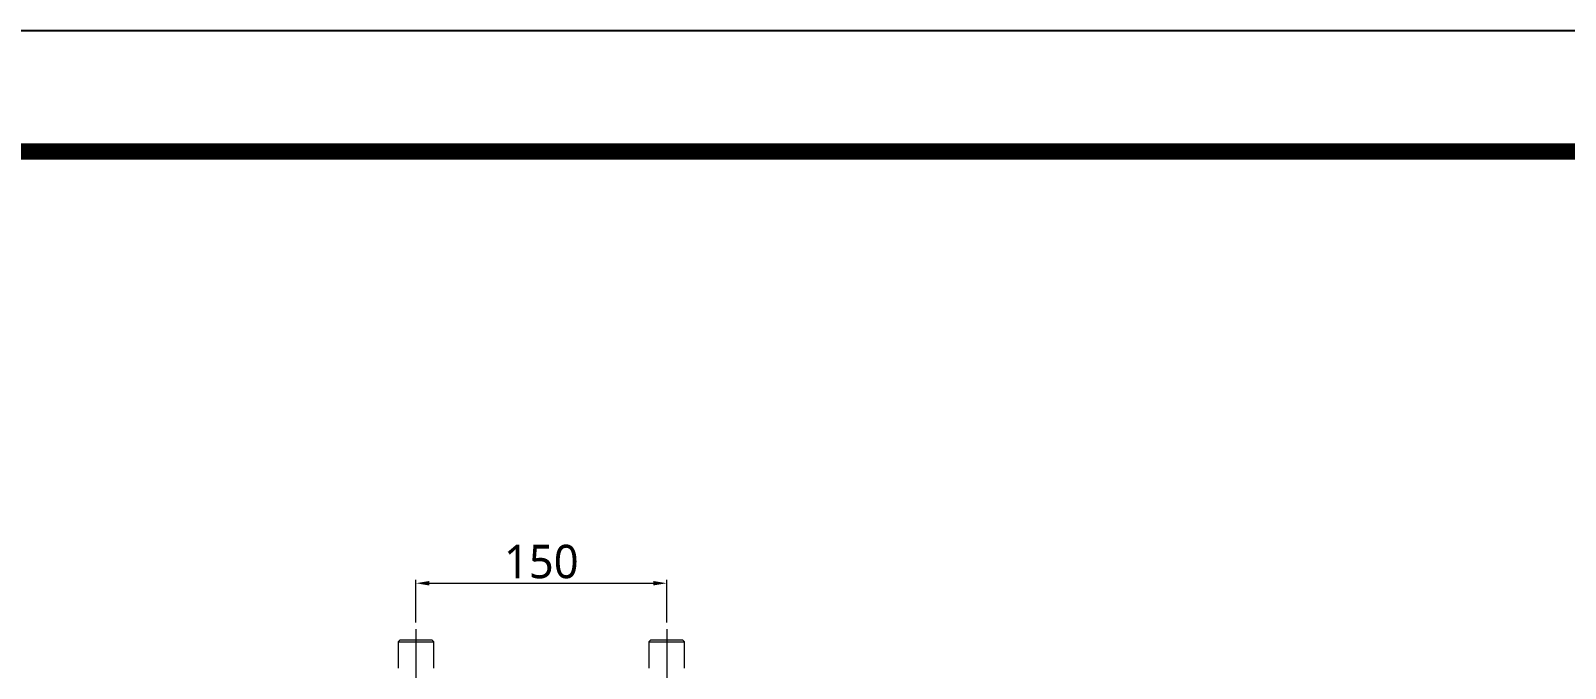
# Model space of a CAD drawing. Extents: x 4885 to 9138, y -729 to 2388.
# Drawn here: x 5883 to 6801, y 2006 to 2388 of the extents above; entities that cross this region are included whole.
import ezdxf

# ---------------------------------------------------------------- set-up
doc = ezdxf.new("R2010")
doc.units = 0
doc.header["$LTSCALE"] = 10
doc.header["$MEASUREMENT"] = 0
doc.header["$PDMODE"] = 3
doc.header["$PDSIZE"] = -10
doc.linetypes.add('CENTER2', pattern=[28.575, 19.05, -3.175, 3.175, -3.175])
doc.layers.get('0').update_dxf_attribs({"linetype": 'CONTINUOUS'})
doc.layers.get('DEFPOINTS').update_dxf_attribs({"linetype": 'CONTINUOUS'})
doc.layers.add('1', color=7, linetype='CONTINUOUS', true_color=0xffffff)
doc.layers.add('Cneter', color=1, linetype='CENTER2', lineweight=13)
doc.styles.add('Daelim Dimension', font='NanumGothic.ttf')
doc.dimstyles.new('DEFAULT', dxfattribs={"dimscale": 2, "dimtxt": 2, "dimasz": 2, "dimexe": 0, "dimexo": 2, "dimgap": 1, "dimtad": 1, "dimdec": 1, "dimzin": 9, "dimdsep": 46, "dimtxsty": 'Daelim Dimension', "dimcen": 0.5, "dimclrd": 252, "dimclre": 252, "dimclrt": 3, "dimadec": 1, "dimazin": 0, "dimtfac": 1, "dimtdec": 1, "dimtix": 1, "dimtmove": 0, "dimatfit": 3, "dimfxl": 1, "dimtolj": 1, "dimtzin": 1, "dimlwd": 9, "dimlwe": 9, "dimarcsym": 0})

# ---------------------------------------------------------------- blocks, each defined once
blk = doc.blocks.new('*D50')
at = {"color": 5, "lineweight": 9, "ltscale": 0.5, "transparency": 16777216}
for p, q in [((6113.52, 2033.24), (6113.52, 2058.82)), ((6121.52, 2056.82), (6255.52, 2056.82)), ((6263.52, 2033.24), (6263.52, 2058.82))]:
    blk.add_line(p, q, dxfattribs=at)
at = {"color": 5, "ltscale": 0.5, "transparency": 16777216}
for points in [[(6121.52, 2058.15), (6121.52, 2055.48), (6113.52, 2056.82)], [(6255.52, 2058.15), (6255.52, 2055.48), (6263.52, 2056.82)]]:
    blk.add_solid(points, dxfattribs=at)
at = {"layer": 'DEFPOINTS', "color": 0, "ltscale": 0.5, "transparency": 16777216}
for p in [(6263.52, 2056.82), (6113.52, 2029.24), (6263.52, 2029.24)]:
    blk.add_point(p, dxfattribs=at)
at = {"color": 7, "ltscale": 0.5, "transparency": 16777216, "insert": (6188.52, 2069.68), "char_height": 20, "attachment_point": 5, "style": 'Daelim Dimension'}
blk.add_mtext('\\A1;150', dxfattribs=at)

msp = doc.modelspace()

# ---------------------------------------------------------------- linework, layer by layer
at = {"ltscale": 0.5}
msp.add_lwpolyline([(4884.62, -729.18), (9138.26, -729.18), (9138.26, 2387.54), (4884.62, 2387.54)], close=True, dxfattribs=at)
at = {"color": 5, "linetype": 'ByBlock', "lineweight": 200, "const_width": 9.8}
msp.add_lwpolyline([(4953.02, -595.73), (9069.44, -595.73), (9069.44, 2315.18), (4953.02, 2315.18)], close=True, dxfattribs=at)
at = {"layer": '1', "color": 7, "linetype": 'Continuous', "lineweight": 18}
for p, q in [((6103.87, 2022.74), (6102.87, 2021.74)), ((6102.87, 2021.74), (6102.87, 2005.89)), ((6102.87, 2021.74), (6113.52, 2021.74)), ((6123.17, 2022.74), (6103.87, 2022.74)), ((6113.52, 2021.74), (6124.17, 2021.74)), ((6124.17, 2021.74), (6123.17, 2022.74)), ((6124.17, 2005.89), (6124.17, 2021.74)), ((6253.87, 2022.74), (6252.87, 2021.74)), ((6252.87, 2021.74), (6252.87, 2005.89)), ((6252.87, 2021.74), (6263.52, 2021.74)), ((6273.17, 2022.74), (6253.87, 2022.74)), ((6263.52, 2021.74), (6274.17, 2021.74)), ((6274.17, 2021.74), (6273.17, 2022.74)), ((6274.17, 2005.89), (6274.17, 2021.74))]:
    msp.add_line(p, q, dxfattribs=at)
at = {"layer": 'Cneter', "lineweight": 5, "ltscale": 0.5}
for points in [[(6113.52, 2029.24), (6113.52, 1996.24), (6113.52, 1991.24)], [(6263.52, 2029.24), (6263.52, 1996.24), (6263.52, 1991.24)]]:
    msp.add_open_spline(points, degree=1, knots=[0, 0, 0.868421, 1, 1], dxfattribs=at)

# ---------------------------------------------------------------- dimensions: what is measured, and where the dimension line sits
at = {"color": 5, "ltscale": 0.5}
dim = msp.add_linear_dim(base=(6263.52, 2056.82), p1=(6113.52, 2029.24), p2=(6263.52, 2029.24), dimstyle='DEFAULT', override={"dimtxt": 10, "dimasz": 4, "dimexe": 1, "dimdec": 0, "dimclrd": 5, "dimclre": 5, "dimclrt": 7}, dxfattribs=at)
dim.commit()
dim.dimension.update_dxf_attribs({"geometry": '*D50', "text_midpoint": (6188.52, 2069.68)})

doc.saveas('drawing.dxf')
